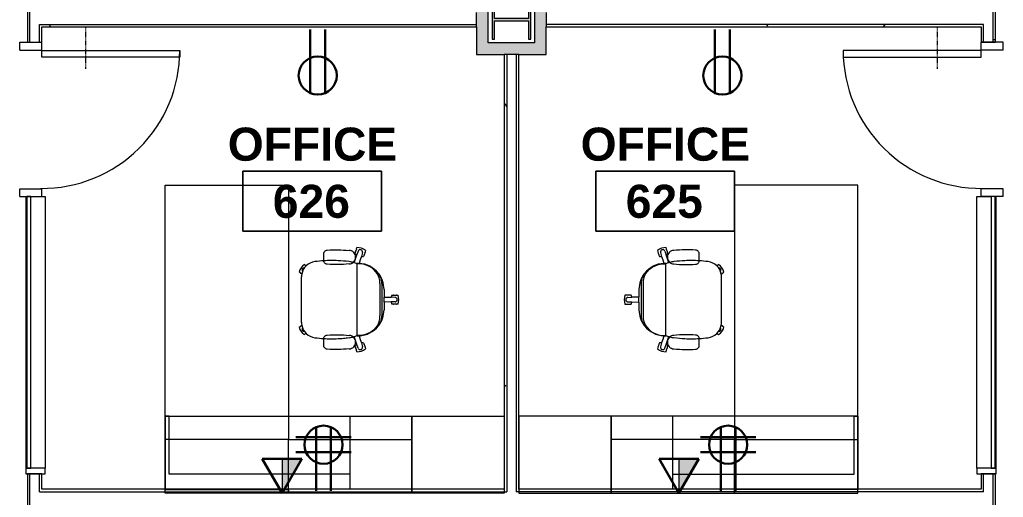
# Model space of a CAD drawing. Header units: inches. Extents: x -1180 to 2011, y -268 to 2143.
# Drawn here: x -905.2 to -649.9, y 1486.4 to 1610.3 of the extents above; entities that cross this region are included whole.
import ezdxf

# ---------------------------------------------------------------- set-up
doc = ezdxf.new("R2010")
doc.units = ezdxf.units.IN
doc.header["$MEASUREMENT"] = 0
doc.linetypes.add('Dash 1_8_', pattern=[0.25, 0.125, -0.125])
for name, color, linetype, lineweight in [('A-ANNO-NOTE', 131, 'Continuous', 13), ('A-AREA-IDEN', 2, 'Continuous', 9), ('A-DOOR', 31, 'Continuous', 13), ('A-DOOR-FRAM', 31, 'Continuous', 20), ('A-GLAZ-CURT', 52, 'Continuous', 9), ('A-GLAZ-CWMG', 51, 'Continuous', 13), ('A-WALL', 113, 'Continuous', 13), ('A-WALL-PATT', 111, 'Continuous', 13), ('I-FURN', 30, 'Continuous', 9), ('I-WALL', 2, 'Continuous', 13), ('S-COLS', 52, 'Continuous', 13)]:
    doc.layers.add(name, color=color, linetype=linetype, lineweight=lineweight)
doc.styles.add('Swis721 Lt BT_B', font='', dxfattribs={"height": 8.583975})
doc.styles.get('Swis721 Lt BT_B').set_extended_font_data('Swis721 Lt BT', bold=True)
pattern_1 = [(0, (0, 0), (30.72, 7.68), [1.267, -21.773, 1.267, -21.773, -122.88]), (0, (0, 0), (30.72, 7.68), [-46.08, 1.267, -44.813, 1.267, -21.773, -53.76]), (0, (0, 0), (30.72, 7.68), [-115.2, 1.267, -14.093, 1.267, -37.133]), (120, (11.52, 3.84), (-22.011075, 22.7643), [1.267, -21.773, 1.267, -21.773, -122.88]), (120, (11.52, 3.84), (-22.011075, 22.7643), [-46.08, 1.267, -44.813, 1.267, -21.773, -53.76]), (120, (11.52, 3.84), (-22.011075, 22.7643), [-115.2, 1.267, -14.093, 1.267, -37.133]), (240, (15.36, 19.2), (-8.708925, -30.4443), [1.267, -21.773, 1.267, -21.773, -122.88]), (240, (15.36, 19.2), (-8.708925, -30.4443), [-46.08, 1.267, -44.813, 1.267, -21.773, -53.76]), (240, (15.36, 19.2), (-8.708925, -30.4443), [-115.2, 1.267, -14.093, 1.267, -37.133])]

# ---------------------------------------------------------------- blocks, each defined once
blk = doc.blocks.new('HP-Bearing Pile-Column - HP10X57-5580024-6TH FLOOR POWER _ SIGNAL')
at = {"layer": 'S-COLS', "lineweight": 9}
blk.add_hatch(color=7, dxfattribs=at).paths.add_polyline_path([(-5.1, 5), (-5.1, 4.435), (-0.2825, 4.435), (-0.2825, -4.435), (-5.1, -4.435), (-5.1, -5), (5.1, -5), (5.1, -4.435), (0.2825, -4.435), (0.2825, 4.435), (5.1, 4.435), (5.1, 5), (-4.9623, 5)], flags=0)
at = {"layer": 'S-COLS', "color": 8, "lineweight": 20}
for p, q in [((5.1, 5), (-5.1, 5)), ((-5.1, 5), (-5.1, 4.435)), ((-5.1, 4.435), (-0.2825, 4.435)), ((-0.2825, 4.435), (-0.2825, -4.435)), ((0.2825, -4.435), (0.2825, 4.435)), ((0.2825, 4.435), (5.1, 4.435)), ((5.1, 4.435), (5.1, 5)), ((-0.2825, -4.435), (-5.1, -4.435)), ((-5.1, -4.435), (-5.1, -5)), ((-5.1, -5), (5.1, -5)), ((5.1, -4.435), (0.2825, -4.435)), ((5.1, -5), (5.1, -4.435))]:
    blk.add_line(p, q, dxfattribs=at)
blk = doc.blocks.new('Single Flush - OTJ_SOLIDFLUSH_ALUM-5011040-6TH FLOOR POWER _ SIGNAL')
at = {"layer": 'A-DOOR', "lineweight": 20}
for p, q in [((16.15625, -1.875), (17.90625, -1.875)), ((16.15625, -37.6875), (16.15625, -1.875)), ((17.90625, -1.875), (17.90625, -37.6875)), ((17.90625, -37.6875), (16.15625, -37.6875))]:
    blk.add_line(p, q, dxfattribs=at)
at = {"layer": 'A-DOOR', "lineweight": 9}
blk.add_arc((17.90625, -1.875), 35.8125, 179.5, 270, dxfattribs=at)
at = {"layer": 'A-DOOR-FRAM'}
for p, q in [((-20, 3.875), (-20, -1.875)), ((-20, 3.875), (-18, 3.875)), ((-18, 3.875), (-18, -1.875)), ((18.000004, 3.875), (18.000004, -1.875)), ((18.000004, 3.875), (20.000004, 3.875)), ((20.000004, 3.875), (20.000004, -1.875)), ((-20, -1.875), (-18, -1.875)), ((18.000004, -1.875), (20.000004, -1.875))]:
    blk.add_line(p, q, dxfattribs=at)
blk = doc.blocks.new('Single Flush - OTJ_SOLIDFLUSH_ALUM-5015488-6TH FLOOR POWER _ SIGNAL')
at = {"layer": 'A-DOOR', "lineweight": 20}
for p, q in [((16.15625, 37.6875), (16.15625, 1.875)), ((17.90625, 37.6875), (16.15625, 37.6875)), ((17.90625, 1.875), (17.90625, 37.6875)), ((16.15625, 1.875), (17.90625, 1.875))]:
    blk.add_line(p, q, dxfattribs=at)
at = {"layer": 'A-DOOR', "lineweight": 9}
blk.add_arc((17.90625, 1.875), 35.8125, 90, 180.5, dxfattribs=at)
at = {"layer": 'A-DOOR-FRAM'}
for p, q in [((-20, -3.875), (-20, 1.875)), ((-20, 1.875), (-18, 1.875)), ((-18, -3.875), (-18, 1.875)), ((18.000004, -3.875), (18.000004, 1.875)), ((18.000004, 1.875), (20.000004, 1.875)), ((20.000004, -3.875), (20.000004, 1.875)), ((-20, -3.875), (-18, -3.875)), ((18.000004, -3.875), (20.000004, -3.875))]:
    blk.add_line(p, q, dxfattribs=at)
blk = doc.blocks.new('Table-Teknion-Credenza_Top_for_Freestanding_Storage - CJCT20064-V41-6TH FLOOR POWER _ SIGNAL')
at = {"layer": 'I-FURN'}
for p, q in [((-32, 10), (32, 10)), ((-32, -8.96), (-32, 10)), ((32, 10), (32, 4)), ((32, 4), (32, -8.96))]:
    blk.add_line(p, q, dxfattribs=at)
blk = doc.blocks.new('Storage-Teknion-Wall_Panel_Open_Shelves - CJWO3HF1432-5502739-6TH FLOOR POWER _ SIGNAL')
at = {"layer": 'I-FURN'}
for p, q in [((-16, 13), (16, 13)), ((-16, -1), (-16, 13)), ((16, 13), (16, -1)), ((16, -1), (-16, -1))]:
    blk.add_line(p, q, dxfattribs=at)
blk = doc.blocks.new('Storage-Teknion-Wall_Panel_Under_Wall_Mount_Storage_Tackable - CJWUT2HF32-5502740-6TH FLOOR POWER _ SIGNAL')
at = {"layer": 'I-FURN'}
for p, q in [((-16, 1), (16, 1)), ((-16, 0), (-16, 1)), ((16, 0), (-16, 0)), ((16, 1), (16, 0))]:
    blk.add_line(p, q, dxfattribs=at)
blk = doc.blocks.new('Support-Teknion-Power_Trunk_with_End_Gable - CJPTG292048-V42-6TH FLOOR POWER _ SIGNAL')
at = {"layer": 'I-FURN'}
for p, q in [((-24, 3.96), (-24, 0)), ((24, -9), (24, 3.96)), ((-24, 0), (-8, 0)), ((-8, 0), (23, 0)), ((23, 0), (23, -9)), ((23, -9), (23, -15)), ((24, -15), (24, -9)), ((23, -15), (24, -15))]:
    blk.add_line(p, q, dxfattribs=at)
blk = doc.blocks.new('Table-Teknion-Run_Off_Fixed_Journal_Leg - CJRF3266-5502741-6TH FLOOR POWER _ SIGNAL')
at = {"layer": 'I-FURN'}
for p, q in [((-33, 16), (33, 16)), ((-33, -16), (-33, 16)), ((33, 16), (33, -16)), ((33, -16), (-33, -16))]:
    blk.add_line(p, q, dxfattribs=at)
blk = doc.blocks.new('Storage-Teknion-Tower_Pedestal_Coat_and_Open_Shelves - CJTPF692024-5502742-6TH FLOOR POWER _ SIGNAL')
at = {"layer": 'I-FURN'}
for p, q in [((-12, 0), (12, 0)), ((-12, -20), (-12, 0)), ((12, 0), (12, -20)), ((12, -20), (-12, -20))]:
    blk.add_line(p, q, dxfattribs=at)
blk = doc.blocks.new('Chair-Teknion-Projek - No Headrest_  Fixed T-Arms-V43-6TH FLOOR POWER _ SIGNAL')
at = {"layer": 'I-FURN'}
for p, q in [((-8.86, 10.18), (-9.08, 10.49)), ((-7.17, 11.87), (-6.95, 11.57)), ((-6.88, 11.48), (-6.65, 11.17)), ((-5.91, 11.24), (5.91, 11.24)), ((6.65, 11.17), (6.88, 11.48)), ((6.95, 11.57), (7.17, 11.87)), ((9.08, 10.49), (8.86, 10.18)), ((-8.76, 10.04), (-8.79, 10.09)), ((8.79, 10.09), (8.76, 10.04)), ((-11.87, 5.48), (-11.02, 5.48)), ((-11.02, 5.48), (-10.17, 5.48)), ((10.17, 5.48), (11.02, 5.48)), ((11.02, 5.48), (11.87, 5.48)), ((-13.51, -3.15), (-13.15, -3.03)), ((-13.04, -2.99), (-12.4, -2.79)), ((-12.59, -3.46), (-11.62, -3.13)), ((-11.67, -5.03), (-12.31, -5.24)), ((-12.29, -2.75), (-11.93, -2.64)), ((-11.24, -4.3), (-12.21, -4.6)), ((-11.2, -4.88), (-11.56, -5)), ((-9.39, -3.16), (9.39, -3.16)), ((11.56, -5), (11.2, -4.88)), ((12.22, -4.6), (11.24, -4.3)), ((12.59, -3.46), (11.62, -3.13)), ((12.31, -5.24), (11.67, -5.03)), ((11.93, -2.64), (12.29, -2.75)), ((12.4, -2.79), (13.04, -2.99)), ((13.15, -3.03), (13.51, -3.15)), ((-12.42, -5.28), (-12.78, -5.39)), ((12.78, -5.39), (12.42, -5.28)), ((4.23, -9.07), (-4.23, -9.07)), ((4.23, -9.61), (-4.23, -9.61)), ((-0.63, -10.17), (-2.65, -10.17)), ((-0.61, -12.02), (-0.63, -10.17)), ((-0.63, -10.17), (0.64, -10.17)), ((0.64, -10.17), (0.61, -12.02)), ((2.65, -10.17), (0.64, -10.17)), ((-1.18, -12.54), (-1.18, -12.17)), ((-1.18, -13.33), (-1.18, -12.66)), ((-0.6, -13.04), (-0.61, -12.02)), ((0.6, -13.04), (0.61, -12.02)), ((1.18, -12.17), (1.18, -12.54)), ((1.18, -12.66), (1.18, -13.33)), ((-1.18, -13.82), (-1.18, -13.45)), ((1.18, -13.45), (1.18, -13.82))]:
    blk.add_line(p, q, dxfattribs=at)
at = {"layer": 'I-FURN', "flags": 128}
for points in [[(-11.62, -3.13), (-10.6, -2.79), (-9.58, -2.44)], [(9.58, -2.44), (10.6, -2.79), (11.62, -3.13)], [(-9.39, -3.72), (-10.32, -4.01), (-11.24, -4.3)], [(11.24, -4.3), (10.32, -4.01), (9.39, -3.72)]]:
    blk.add_lwpolyline(points, dxfattribs=at)
at = {"layer": 'I-FURN'}
for centre, radius, start, end in [((-6.1, 8.39), 3.64, 107.0766, 144.9234), ((-5.91, 7.24), 4, 100.7159, 135.4062), ((-7.64, 10.51), 0.6, 53.6044, 182.0177), ((-7, 11.54), 0.062, 320.5051, 36), ((-6.93, 11.44), 0.062, 36, 111.4949), ((-5.91, 7.24), 4, 90, 100.7159), ((5.91, 7.24), 4, 79.2841, 90), ((5.91, 7.24), 4, 44.5938, 79.2841), ((6.93, 11.44), 0.062, 68.5051, 144), ((7, 11.54), 0.062, 144, 219.4949), ((6.1, 8.39), 3.64, 35.0766, 72.9234), ((7.64, 10.51), 0.6, 357.9823, 126.3956), ((24.63, 3.33), 34.78, 172.7165, 176.4781), ((-5.91, 7.24), 4, 135.4062, 172.7165), ((-8.81, 10.22), 0.062, 216, 291.4949), ((-8.74, 10.12), 0.062, 140.5051, 216), ((5.91, 7.24), 4, 7.2835, 44.5938), ((8.81, 10.22), 0.062, 248.5051, 324), ((8.74, 10.12), 0.062, 324, 39.4949), ((-24.63, 3.33), 34.78, 3.5219, 7.2835), ((24.63, 3.33), 34.78, 176.4781, 182.5921), ((-24.63, 3.33), 34.78, 357.4079, 3.5219), ((24.25, 3.32), 34.4, 182.6596, 184.9797), ((24.25, 3.32), 34.4, 184.9797, 187.3663), ((-24.25, 3.32), 34.4, 352.6337, 357.3404), ((-11.07, -1.13), 1.68, 178.9486, 271.7629), ((-10.97, -1.13), 1.68, 268.2371, 1.0513), ((-1.73, -0.04), 8.21, 187.3674, 192.178), ((-1.73, -0.04), 8.21, 192.178, 192.5091), ((-1.73, -0.04), 8.21, 192.5718, 194.9992), ((-1.73, -0.04), 8.21, 194.9992, 196.9886), ((-5.24, -1.24), 4.5, 195.45, 205.2697), ((10.97, -1.13), 1.68, 178.9487, 271.7629), ((5.25, -1.25), 4.49, 334.7208, 344.5595), ((1.73, -0.04), 8.21, 343.0114, 345.0008), ((1.73, -0.04), 8.21, 345.0008, 347.4282), ((1.73, -0.04), 8.21, 347.4909, 347.822), ((1.73, -0.04), 8.21, 347.822, 352.6326), ((11.07, -1.13), 1.68, 268.2371, 1.0514), ((-9.87, -3.21), 3.64, 179.0766, 216.9234), ((-13.13, -3.09), 0.062, 32.5051, 108), ((-13.02, -3.05), 0.062, 108, 183.4949), ((-12.36, -4.01), 0.6, 112.6052, 284.2997), ((-12.38, -2.85), 0.062, 32.5051, 108), ((-12.27, -2.81), 0.062, 108, 183.4949), ((-14.86, -4.83), 3.65, 27.6577, 36.875), ((-11.69, -4.98), 0.062, 288, 3.4949), ((-11.58, -4.94), 0.062, 212.5051, 288), ((-14.86, -4.83), 3.65, 359.125, 8.3423), ((-3.3, -3.44), 6.1, 177.3817, 182.6183), ((-2.64, -3.42), 6.76, 182.5778, 231.7498), ((2.64, -3.42), 6.76, 308.2502, 357.4222), ((2.64, -3.42), 6.76, 357.298, 2.149), ((14.86, -4.83), 3.65, 171.6577, 180.875), ((11.58, -4.94), 0.062, 252, 327.4949), ((14.86, -4.83), 3.65, 143.125, 152.3423), ((11.69, -4.98), 0.062, 176.5051, 252), ((12.36, -4.01), 0.6, 256.6052, 67.3948), ((12.27, -2.81), 0.062, 356.5051, 72), ((12.38, -2.85), 0.062, 72, 147.4949), ((9.87, -3.21), 3.64, 323.0766, 0.9234), ((13.02, -3.05), 0.062, 356.5051, 72), ((13.13, -3.09), 0.062, 72, 147.4949), ((-12.44, -5.22), 0.062, 288, 3.4949), ((-12.33, -5.18), 0.062, 212.5051, 288), ((12.33, -5.18), 0.062, 252, 327.4949), ((12.44, -5.22), 0.062, 176.5051, 252), ((-2.65, -3.42), 6.75, 231.7498, 270), ((-4.23, -5.34), 4.26, 232.4396, 249.1668), ((-4.23, -5.34), 4.26, 249.1668, 270), ((-4.46, -4.82), 4.25, 253.6072, 273.1858), ((2.65, -3.42), 6.75, 270, 308.2502), ((4.46, -4.82), 4.25, 266.8142, 286.3928), ((4.23, -5.34), 4.26, 270, 290.8332), ((4.23, -5.34), 4.26, 290.8332, 307.5604), ((0, -15.62), 3.65, 99.6577, 108.875), ((-1.12, -12.54), 0.062, 180, 255.4949), ((-1.12, -12.66), 0.062, 104.5051, 180), ((0, -15.62), 3.65, 71.125, 80.3423), ((1.12, -12.54), 0.062, 284.5051, 0), ((1.12, -12.66), 0.062, 360, 75.4949), ((-1.12, -13.33), 0.062, 180, 255.4949), ((-1.12, -13.45), 0.062, 104.5051, 180), ((0, -10.37), 3.64, 251.0766, 288.9234), ((0, -12.99), 0.6, 184.6052, 355.3948), ((1.12, -13.33), 0.062, 284.5051, 360), ((1.12, -13.45), 0.062, 360, 75.4949)]:
    blk.add_arc(centre, radius, start, end, dxfattribs=at)
for points in [[(-12.86, 4.54), (-12.85, 4.63), (-12.82, 4.79), (-12.71, 5.02), (-12.55, 5.21), (-12.35, 5.36), (-12.12, 5.46), (-11.95, 5.48), (-11.87, 5.48)], [(-10.17, 5.48), (-10.08, 5.48), (-9.92, 5.46), (-9.68, 5.36), (-9.48, 5.21), (-9.32, 5.02), (-9.21, 4.79), (-9.18, 4.63), (-9.18, 4.54)], [(9.18, 4.54), (9.18, 4.63), (9.21, 4.79), (9.32, 5.02), (9.48, 5.21), (9.68, 5.36), (9.92, 5.46), (10.08, 5.48), (10.17, 5.48)], [(11.87, 5.48), (11.95, 5.48), (12.12, 5.46), (12.35, 5.36), (12.55, 5.21), (12.71, 5.02), (12.82, 4.79), (12.85, 4.63), (12.86, 4.54)], [(-12.75, -1.09), (-12.85, -0.16), (-12.97, 1.72), (-12.93, 3.6), (-12.86, 4.54)], [(-9.18, 4.54), (-9.11, 3.6), (-9.06, 1.72), (-9.18, -0.16), (-9.29, -1.09)], [(9.29, -1.09), (9.18, -0.16), (9.06, 1.72), (9.11, 3.6), (9.18, 4.54)], [(12.86, 4.54), (12.93, 3.6), (12.97, 1.72), (12.85, -0.16), (12.75, -1.09)], [(-5.66, -8.9), (-8.07, -8.21), (-9.33, -5.79), (-9.33, -3.16)], [(5.66, -8.9), (8.07, -8.21), (9.33, -5.79), (9.33, -3.16)]]:
    blk.add_open_spline(points, degree=3, dxfattribs=at)
blk = doc.blocks.new('Storage-Teknion-Pedestal_Unfinished_Top_2_High - CJPCSB2016-V44-6TH FLOOR POWER _ SIGNAL')
at = {"layer": 'I-FURN'}
for p, q in [((-8, 0), (8, 0)), ((-8, -6), (-8, 0)), ((8, 0), (8, -6)), ((-8, -18.96), (-8, -6)), ((8, -6), (8, -18.96))]:
    blk.add_line(p, q, dxfattribs=at)
blk = doc.blocks.new('Table-Teknion-Credenza_Top_for_Freestanding_Storage - CJCT20064-V85-6TH FLOOR POWER _ SIGNAL')
at = {"layer": 'I-FURN'}
for p, q in [((-32, 8.96), (-32, -10)), ((32, -4), (32, 8.96)), ((32, -10), (32, -4)), ((-32, -10), (32, -10))]:
    blk.add_line(p, q, dxfattribs=at)
blk = doc.blocks.new('Storage-Teknion-Wall_Panel_Open_Shelves - CJWO3HF1432-V35-6TH FLOOR POWER _ SIGNAL')
at = {"layer": 'I-FURN'}
for p, q in [((16, 1), (-16, 1)), ((-16, 1), (-16, -13)), ((16, -13), (16, 1)), ((-16, -13), (16, -13))]:
    blk.add_line(p, q, dxfattribs=at)
blk = doc.blocks.new('Storage-Teknion-Wall_Panel_Under_Wall_Mount_Storage_Tackable - CJWUT2HF32-V36-6TH FLOOR POWER _ SIGNAL')
at = {"layer": 'I-FURN'}
for p, q in [((16, 0), (-16, 0)), ((-16, 0), (-16, -1)), ((-16, -1), (16, -1)), ((16, -1), (16, 0))]:
    blk.add_line(p, q, dxfattribs=at)
blk = doc.blocks.new('Support-Teknion-Power_Trunk_with_End_Gable - CJPTG292048-V86-6TH FLOOR POWER _ SIGNAL')
at = {"layer": 'I-FURN'}
for p, q in [((23, 15), (24, 15)), ((23, 9), (23, 15)), ((24, 15), (24, 9)), ((23, 0), (23, 9)), ((24, 9), (24, -3.96)), ((-24, 0), (-8, 0)), ((-24, -3.96), (-24, 0)), ((-8, 0), (23, 0))]:
    blk.add_line(p, q, dxfattribs=at)
blk = doc.blocks.new('Table-Teknion-Run_Off_Fixed_Journal_Leg - CJRF3266-5487157-6TH FLOOR POWER _ SIGNAL')
at = {"layer": 'I-FURN'}
for p, q in [((33, 16), (-33, 16)), ((-33, 16), (-33, -16)), ((33, -16), (33, 16)), ((-33, -16), (33, -16))]:
    blk.add_line(p, q, dxfattribs=at)
blk = doc.blocks.new('Storage-Teknion-Tower_Pedestal_Coat_and_Open_Shelves - CJTPF692024-5487170-6TH FLOOR POWER _ SIGNAL')
at = {"layer": 'I-FURN'}
for p, q in [((12, 20), (-12, 20)), ((-12, 20), (-12, 0)), ((12, 0), (12, 20)), ((-12, 0), (12, 0))]:
    blk.add_line(p, q, dxfattribs=at)
blk = doc.blocks.new('Chair-Teknion-Projek - No Headrest_  Fixed T-Arms-5429065-6TH FLOOR POWER _ SIGNAL')
at = {"layer": 'I-FURN'}
for p, q in [((-1.18, 13.82), (-1.18, 13.45)), ((-1.18, 13.33), (-1.18, 12.66)), ((-0.6, 13.04), (-0.61, 12.02)), ((0.6, 13.04), (0.61, 12.02)), ((1.18, 13.45), (1.18, 13.82)), ((1.18, 12.66), (1.18, 13.33)), ((-1.18, 12.54), (-1.18, 12.17)), ((-0.61, 12.02), (-0.63, 10.17)), ((0.64, 10.17), (0.61, 12.02)), ((1.18, 12.17), (1.18, 12.54)), ((4.23, 9.61), (-4.23, 9.61)), ((4.23, 9.07), (-4.23, 9.07)), ((-0.63, 10.17), (-2.65, 10.17)), ((-0.63, 10.17), (0.64, 10.17)), ((2.65, 10.17), (0.64, 10.17)), ((-12.42, 5.28), (-12.78, 5.39)), ((-11.67, 5.03), (-12.31, 5.24)), ((12.31, 5.24), (11.67, 5.03)), ((12.78, 5.39), (12.42, 5.28)), ((-13.51, 3.15), (-13.15, 3.03)), ((-13.04, 2.99), (-12.4, 2.79)), ((-12.59, 3.46), (-11.62, 3.13)), ((-12.29, 2.75), (-11.93, 2.64)), ((-11.24, 4.3), (-12.21, 4.6)), ((-11.2, 4.88), (-11.56, 5)), ((-9.39, 3.16), (9.39, 3.16)), ((11.56, 5), (11.2, 4.88)), ((12.22, 4.6), (11.24, 4.3)), ((12.59, 3.46), (11.62, 3.13)), ((11.93, 2.64), (12.29, 2.75)), ((12.4, 2.79), (13.04, 2.99)), ((13.15, 3.03), (13.51, 3.15)), ((-11.87, -5.48), (-11.02, -5.48)), ((-11.02, -5.48), (-10.17, -5.48)), ((10.17, -5.48), (11.02, -5.48)), ((11.02, -5.48), (11.87, -5.48)), ((-8.86, -10.18), (-9.08, -10.49)), ((-8.76, -10.04), (-8.79, -10.09)), ((8.79, -10.09), (8.76, -10.04)), ((9.08, -10.49), (8.86, -10.18)), ((-7.17, -11.87), (-6.95, -11.57)), ((-6.88, -11.48), (-6.65, -11.17)), ((-5.91, -11.24), (5.91, -11.24)), ((6.65, -11.17), (6.88, -11.48)), ((6.95, -11.57), (7.17, -11.87))]:
    blk.add_line(p, q, dxfattribs=at)
at = {"layer": 'I-FURN', "flags": 128}
for points in [[(-11.62, 3.13), (-10.6, 2.79), (-9.58, 2.44)], [(-9.39, 3.72), (-10.32, 4.01), (-11.24, 4.3)], [(11.24, 4.3), (10.32, 4.01), (9.39, 3.72)], [(9.58, 2.44), (10.6, 2.79), (11.62, 3.13)]]:
    blk.add_lwpolyline(points, dxfattribs=at)
at = {"layer": 'I-FURN'}
for centre, radius, start, end in [((0, 10.37), 3.64, 71.0766, 108.9234), ((-1.12, 13.45), 0.062, 180, 255.4949), ((-1.12, 13.33), 0.062, 104.5051, 180), ((0, 12.99), 0.6, 4.6052, 175.3948), ((1.12, 13.45), 0.062, 284.5051, 0), ((1.12, 13.33), 0.062, 0, 75.4949), ((-1.12, 12.66), 0.062, 180, 255.4949), ((-1.12, 12.54), 0.062, 104.5051, 180), ((0, 15.62), 3.65, 251.125, 260.3423), ((0, 15.62), 3.65, 279.6577, 288.875), ((1.12, 12.66), 0.062, 284.5051, 0), ((1.12, 12.54), 0.062, 360, 75.4949), ((-2.64, 3.42), 6.76, 128.2502, 177.4222), ((-2.65, 3.42), 6.75, 90, 128.2502), ((-4.23, 5.34), 4.26, 110.8332, 127.5604), ((-4.23, 5.34), 4.26, 90, 110.8332), ((-4.46, 4.82), 4.25, 86.8142, 106.3928), ((2.65, 3.42), 6.75, 51.7498, 90), ((4.23, 5.34), 4.26, 69.1668, 90), ((4.46, 4.82), 4.25, 73.6072, 93.1858), ((4.23, 5.34), 4.26, 52.4396, 69.1668), ((2.64, 3.42), 6.76, 2.5778, 51.7498), ((-9.87, 3.21), 3.64, 143.0766, 180.9234), ((-12.44, 5.22), 0.062, 356.5051, 72), ((-12.33, 5.18), 0.062, 72, 147.4949), ((12.33, 5.18), 0.062, 32.5051, 108), ((12.44, 5.22), 0.062, 108, 183.4949), ((9.87, 3.21), 3.64, 359.0766, 36.9234), ((-13.13, 3.09), 0.062, 252, 327.4949), ((-13.02, 3.05), 0.062, 176.5051, 252), ((-12.36, 4.01), 0.6, 75.7003, 247.3948), ((-11.07, 1.13), 1.68, 88.2371, 181.0514), ((-12.38, 2.85), 0.062, 252, 327.4949), ((-12.27, 2.81), 0.062, 176.5051, 252), ((-14.86, 4.83), 3.65, 323.125, 332.3423), ((-11.69, 4.98), 0.062, 356.5051, 72), ((-11.58, 4.94), 0.062, 72, 147.4949), ((-14.86, 4.83), 3.65, 351.6577, 0.875), ((-10.97, 1.13), 1.68, 358.9487, 91.7629), ((-5.24, 1.24), 4.5, 154.7303, 164.55), ((-3.3, 3.44), 6.1, 177.3817, 182.6183), ((10.97, 1.13), 1.68, 88.2371, 181.0513), ((5.25, 1.25), 4.49, 15.4405, 25.2792), ((2.64, 3.42), 6.76, 357.851, 2.702), ((11.07, 1.13), 1.68, 358.9486, 91.7629), ((14.86, 4.83), 3.65, 179.125, 188.3423), ((11.58, 4.94), 0.062, 32.5051, 108), ((14.86, 4.83), 3.65, 207.6577, 216.875), ((11.69, 4.98), 0.062, 108, 183.4949), ((12.36, 4.01), 0.6, 292.6052, 103.3948), ((12.27, 2.81), 0.062, 288, 3.4949), ((12.38, 2.85), 0.062, 212.5051, 288), ((13.02, 3.05), 0.062, 288, 3.4949), ((13.13, 3.09), 0.062, 212.5051, 288), ((24.25, -3.32), 34.4, 172.6337, 177.3404), ((-1.73, 0.04), 8.21, 165.0008, 172.6326), ((-1.73, 0.04), 8.21, 163.0114, 165.0008), ((1.73, 0.04), 8.21, 14.9992, 16.9886), ((1.73, 0.04), 8.21, 7.3674, 14.9992), ((-24.25, -3.32), 34.4, 2.6596, 7.3663), ((24.63, -3.33), 34.78, 177.4079, 183.5219), ((-24.63, -3.33), 34.78, 356.4781, 2.5921), ((24.63, -3.33), 34.78, 183.5219, 187.2835), ((-24.63, -3.33), 34.78, 352.7165, 356.4781), ((-5.91, -7.24), 4, 187.2835, 224.5938), ((-8.81, -10.22), 0.062, 68.5051, 144), ((-8.74, -10.12), 0.062, 144, 219.4949), ((-5.91, -7.24), 4, 224.5938, 259.2841), ((5.91, -7.24), 4, 280.7159, 315.4062), ((5.91, -7.24), 4, 315.4062, 352.7165), ((8.74, -10.12), 0.062, 320.5051, 36), ((8.81, -10.22), 0.062, 36, 111.4949), ((-6.1, -8.39), 3.64, 215.0766, 252.9234), ((-7.64, -10.51), 0.6, 177.9823, 306.3956), ((-6.93, -11.44), 0.062, 248.5051, 324), ((-7, -11.54), 0.062, 324, 39.4949), ((-5.91, -7.24), 4, 259.2841, 270), ((5.91, -7.24), 4, 270, 280.7159), ((6.93, -11.44), 0.062, 216, 291.4949), ((7, -11.54), 0.062, 140.5051, 216), ((6.1, -8.39), 3.64, 287.0766, 324.9234), ((7.64, -10.51), 0.6, 233.6044, 2.0177)]:
    blk.add_arc(centre, radius, start, end, dxfattribs=at)
for points in [[(-5.66, 8.9), (-8.07, 8.21), (-9.33, 5.79), (-9.33, 3.16)], [(5.66, 8.9), (8.07, 8.21), (9.33, 5.79), (9.33, 3.16)], [(-12.75, 1.09), (-12.85, 0.16), (-12.97, -1.72), (-12.93, -3.6), (-12.86, -4.54)], [(-9.18, -4.54), (-9.11, -3.6), (-9.06, -1.72), (-9.18, 0.16), (-9.29, 1.09)], [(9.29, 1.09), (9.18, 0.16), (9.06, -1.72), (9.11, -3.6), (9.18, -4.54)], [(12.86, -4.54), (12.93, -3.6), (12.97, -1.72), (12.85, 0.16), (12.75, 1.09)], [(-12.86, -4.54), (-12.85, -4.63), (-12.82, -4.79), (-12.71, -5.02), (-12.55, -5.21), (-12.35, -5.36), (-12.12, -5.46), (-11.95, -5.48), (-11.87, -5.48)], [(-10.17, -5.48), (-10.08, -5.48), (-9.92, -5.46), (-9.68, -5.36), (-9.48, -5.21), (-9.32, -5.02), (-9.21, -4.79), (-9.18, -4.63), (-9.18, -4.54)], [(9.18, -4.54), (9.18, -4.63), (9.21, -4.79), (9.32, -5.02), (9.48, -5.21), (9.68, -5.36), (9.92, -5.46), (10.08, -5.48), (10.17, -5.48)], [(11.87, -5.48), (11.95, -5.48), (12.12, -5.46), (12.35, -5.36), (12.55, -5.21), (12.71, -5.02), (12.82, -4.79), (12.85, -4.63), (12.86, -4.54)]]:
    blk.add_open_spline(points, degree=3, dxfattribs=at)
blk = doc.blocks.new('Storage-Teknion-Pedestal_Unfinished_Top_2_High - CJPCSB2016-V87-6TH FLOOR POWER _ SIGNAL')
at = {"layer": 'I-FURN'}
for p, q in [((-8, 18.96), (-8, 6)), ((8, 6), (8, 18.96)), ((-8, 6), (-8, 0)), ((8, 0), (8, 6)), ((-8, 0), (8, 0))]:
    blk.add_line(p, q, dxfattribs=at)
blk = doc.blocks.new('Zira Wksta 12 - Type 1-V114-6TH FLOOR POWER _ SIGNAL')
at = {"layer": 'I-FURN', "linetype": 'Dash 1_8_'}
blk.add_line((-108, -103.04), (-108, -114), dxfattribs=at)
blk = doc.blocks.new('Zira Wksta 12 - Type 1-V130-6TH FLOOR POWER _ SIGNAL')
at = {"layer": 'I-FURN', "linetype": 'Dash 1_8_'}
blk.add_line((-108, 103.04), (-108, 114), dxfattribs=at)
blk = doc.blocks.new('System Panel - Glazed-5820595-6TH FLOOR POWER _ SIGNAL')
at = {"layer": 'A-GLAZ-CURT', "lineweight": 13}
for p, q in [((35.25, 1.75), (-35.25, 1.75)), ((-35.25, 1.75), (-35.25, 0.75)), ((-35.25, 0.75), (35.25, 0.75)), ((35.25, 0.75), (35.25, 1.75))]:
    blk.add_line(p, q, dxfattribs=at)
blk = doc.blocks.new('Rectangular Mullion - 1_5_ x 2_5_ rectangular-5820596-6TH FLOOR POWER _ SIGNAL')
at = {"layer": 'A-GLAZ-CWMG', "lineweight": 20}
for p, q in [((0, 3), (-1.5, 3)), ((-1.5, 3), (-1.5, -2)), ((0, -2), (0, 3)), ((-1.5, -2), (0, -2))]:
    blk.add_line(p, q, dxfattribs=at)
blk = doc.blocks.new('Rectangular Mullion - 1_5_ x 2_5_ rectangular-5820594-6TH FLOOR POWER _ SIGNAL')
at = {"layer": 'A-GLAZ-CWMG', "lineweight": 9}
for p, q in [((-903.55, 1564.45), (-903.3, 1564.45)), ((-903.55, 1564.45), (-903.55, 1493.95)), ((-902.3, 1564.45), (-898.55, 1564.45)), ((-898.55, 1564.45), (-898.55, 1493.95))]:
    blk.add_line(p, q, dxfattribs=at)
blk = doc.blocks.new('Rectangular Mullion - 1_5_ x 2_5_ rectangular-5821026-6TH FLOOR POWER _ SIGNAL')
at = {"layer": 'A-GLAZ-CWMG', "lineweight": 20}
for p, q in [((-1.5, 3), (0, 3)), ((-1.5, -2), (-1.5, 3)), ((0, 3), (0, -2)), ((0, -2), (-1.5, -2))]:
    blk.add_line(p, q, dxfattribs=at)
blk = doc.blocks.new('Rectangular Mullion - 1_5_ x 2_5_ rectangular-5827913-6TH FLOOR POWER _ SIGNAL')
at = {"layer": 'A-GLAZ-CWMG', "lineweight": 9}
for p, q in [((-656.8, 1564.45), (-653.05, 1564.45)), ((-656.8, 1493.95), (-656.8, 1564.45)), ((-652.05, 1564.45), (-651.8, 1564.45)), ((-651.8, 1493.95), (-651.8, 1564.45))]:
    blk.add_line(p, q, dxfattribs=at)
blk = doc.blocks.new('Room Tag - Room Name and Number-3379422-6TH FLOOR POWER _ SIGNAL')
at = {"layer": 'A-AREA-IDEN'}
for p, q in [((-0.1881, -0.1636), (-0.1881, -0.0018)), ((-0.1881, -0.0018), (0.1869, -0.0018)), ((0.1869, -0.0018), (-0.1881, -0.0018)), ((-0.1881, -0.0018), (-0.1881, -0.1636)), ((0.1869, -0.0018), (0.1869, -0.1636)), ((0.1869, -0.1636), (0.1869, -0.0018)), ((0.1869, -0.1636), (-0.1881, -0.1636)), ((-0.1881, -0.1636), (0.1869, -0.1636))]:
    blk.add_line(p, q, dxfattribs=at)

msp = doc.modelspace()

# ---------------------------------------------------------------- hatches: boundary and pattern name
at = {"layer": 'A-ANNO-NOTE', "lineweight": 9}
for points in [[(-837.08, 1487.41), (-831.92, 1496.34), (-837.08, 1496.34)], [(-734.09, 1487.41), (-728.93, 1496.34), (-734.09, 1496.34)]]:
    msp.add_hatch(color=256, dxfattribs=at).paths.add_polyline_path(points, flags=0)
at = {"layer": 'A-WALL-PATT', "lineweight": 9}
h = msp.add_hatch(dxfattribs=at)
h.set_pattern_fill('FP_1', color=256, style=0, pattern_type=2)
h.set_pattern_definition(pattern_1)
h.paths.add_polyline_path([(-903.17, 1236.16), (-902.55, 1236.16), (-902.55, 1243.91), (-903.17, 1243.91), (-903.17, 1236.59)], flags=0)
h.paths.add_polyline_path([(-902.55, 1357.79), (-902.55, 1368.7), (-903.17, 1368.7), (-903.17, 1357.79)], flags=0)
h.paths.add_polyline_path([(-903.17, 1480.7), (-902.55, 1480.7), (-902.55, 1492.45), (-903.17, 1492.45), (-903.17, 1483.66)], flags=0)
h.paths.add_polyline_path([(-902.55, 1604.45), (-902.55, 1811.04), (-903.17, 1811.04), (-903.17, 1604.45)], flags=0)
h = msp.add_hatch(dxfattribs=at)
h.set_pattern_fill('FP_1', color=256, style=0, pattern_type=2)
h.set_pattern_definition(pattern_1)
h.paths.add_polyline_path([(-651.92, 1236.16), (-651.92, 1243.91), (-652.55, 1243.91), (-652.55, 1236.16)], flags=0)
h.paths.add_polyline_path([(-651.92, 1356.95), (-651.92, 1368.7), (-652.55, 1368.7), (-652.55, 1356.95)], flags=0)
h.paths.add_polyline_path([(-652.55, 1480.7), (-651.92, 1480.7), (-651.92, 1492.45), (-652.55, 1492.45), (-652.55, 1484.7)], flags=0)
h.paths.add_polyline_path([(-652.55, 1604.45), (-651.92, 1604.45), (-651.92, 1811.66), (-652.55, 1811.66), (-652.55, 1611.58)], flags=0)
h = msp.add_hatch(dxfattribs=at)
h.set_pattern_fill('FP_1', color=256, style=0, pattern_type=2)
h.set_pattern_definition(pattern_1)
h.paths.add_polyline_path([(-899.42, 1239.29), (-899.42, 1243.91), (-900.05, 1243.91), (-900.05, 1239.29)], flags=0)
h.paths.add_polyline_path([(-900.05, 1357.79), (-899.42, 1357.79), (-899.42, 1361.58), (-900.05, 1361.58), (-900.05, 1360.95)], flags=0)
h.paths.add_polyline_path([(-899.42, 1364.08), (-899.42, 1368.7), (-900.05, 1368.7), (-900.05, 1364.08)], flags=0)
h.paths.add_polyline_path([(-899.42, 1480.7), (-899.42, 1485.33), (-900.05, 1485.33), (-900.05, 1480.7)], flags=0)
h.paths.add_polyline_path([(-900.05, 1487.83), (-899.42, 1487.83), (-899.42, 1492.45), (-900.05, 1492.45), (-900.05, 1488.45)], flags=0)
h.paths.add_polyline_path([(-900.05, 1604.45), (-899.42, 1604.45), (-899.42, 1609.08), (-900.05, 1609.08), (-900.05, 1608.45)], flags=0)
h.paths.add_polyline_path([(-900.05, 1611.58), (-899.42, 1611.58), (-899.42, 1807.91), (-900.05, 1807.91), (-900.05, 1650.92)], flags=0)
h = msp.add_hatch(dxfattribs=at)
h.set_pattern_fill('FP_1', color=256, style=0, pattern_type=2)
h.set_pattern_definition(pattern_1)
h.paths.add_polyline_path([(-655.05, 1239.29), (-655.05, 1243.91), (-655.67, 1243.91), (-655.67, 1239.29)], flags=0)
h.paths.add_polyline_path([(-655.05, 1356.95), (-655.05, 1361.58), (-655.67, 1361.58), (-655.67, 1356.95)], flags=0)
h.paths.add_polyline_path([(-655.05, 1364.08), (-655.05, 1368.7), (-655.67, 1368.7), (-655.67, 1364.08)], flags=0)
h.paths.add_polyline_path([(-655.67, 1480.7), (-655.05, 1480.7), (-655.05, 1485.33), (-655.67, 1485.33), (-655.67, 1484.7)], flags=0)
h.paths.add_polyline_path([(-655.05, 1487.83), (-655.05, 1492.45), (-655.67, 1492.45), (-655.67, 1487.83)], flags=0)
h.paths.add_polyline_path([(-655.05, 1604.45), (-655.05, 1609.08), (-655.67, 1609.08), (-655.67, 1604.45)], flags=0)
h.paths.add_polyline_path([(-655.67, 1611.58), (-655.05, 1611.59), (-655.05, 1808.54), (-655.67, 1808.54), (-655.67, 1612.2)], flags=0)
for points in [[(-786.59, 1601.33), (-783.59, 1601.33), (-783.59, 1619.33), (-786.59, 1619.33), (-786.59, 1604.33)], [(-768.59, 1601.33), (-768.59, 1616.33), (-771.59, 1616.33), (-771.59, 1601.33)], [(-773.48, 1601.33), (-771.59, 1601.33), (-771.59, 1604.33), (-783.59, 1604.33), (-783.59, 1601.33), (-773.77, 1601.33)]]:
    msp.add_hatch(color=7, dxfattribs=at).paths.add_polyline_path(points, flags=0)
h = msp.add_hatch(dxfattribs=at)
h.set_pattern_fill('FP_1', color=256, style=0, pattern_type=2)
h.set_pattern_definition(pattern_1)
h.paths.add_polyline_path([(-851.43, 1608.45), (-786.59, 1608.45), (-786.59, 1609.08), (-899.42, 1609.08), (-899.42, 1608.45)], flags=0)
h = msp.add_hatch(dxfattribs=at)
h.set_pattern_fill('FP_1', color=256, style=0, pattern_type=2)
h.set_pattern_definition(pattern_1)
h.paths.add_polyline_path([(-768.59, 1608.45), (-655.67, 1608.45), (-655.67, 1609.08), (-768.59, 1609.08)], flags=0)
h = msp.add_hatch(dxfattribs=at)
h.set_pattern_fill('FP_1', color=256, style=0, pattern_type=2)
h.set_pattern_definition(pattern_1)
h.paths.add_polyline_path([(-779.42, 1239.91), (-778.8, 1239.91), (-778.8, 1249.87), (-779.42, 1249.87)], flags=0)
h.paths.add_polyline_path([(-778.85, 1250.44), (-778.8, 1250.44), (-778.8, 1361.58), (-779.42, 1361.58), (-779.42, 1250.44)], flags=0)
h.paths.add_polyline_path([(-778.8, 1364.08), (-778.8, 1485.33), (-779.42, 1485.33), (-779.42, 1364.08)], flags=0)
h.paths.add_polyline_path([(-778.8, 1487.83), (-778.8, 1601.33), (-779.42, 1601.33), (-779.42, 1487.83)], flags=0)
h = msp.add_hatch(dxfattribs=at)
h.set_pattern_fill('FP_1', color=256, style=0, pattern_type=2)
h.set_pattern_definition(pattern_1)
h.paths.add_polyline_path([(-776.3, 1239.91), (-775.67, 1239.91), (-775.67, 1249.87), (-776.3, 1249.87)], flags=0)
h.paths.add_polyline_path([(-775.67, 1250.44), (-775.67, 1361.58), (-776.3, 1361.56), (-776.3, 1250.44), (-776.24, 1250.44)], flags=0)
h.paths.add_polyline_path([(-776.3, 1364.08), (-775.67, 1364.08), (-775.67, 1485.33), (-776.3, 1485.33), (-776.3, 1402.32)], flags=0)
h.paths.add_polyline_path([(-775.67, 1487.83), (-775.67, 1601.33), (-776.3, 1601.33), (-776.3, 1487.83)], flags=0)
h = msp.add_hatch(dxfattribs=at)
h.set_pattern_fill('FP_1', color=256, style=0, pattern_type=2)
h.set_pattern_definition(pattern_1)
h.paths.add_polyline_path([(-898.55, 1487.83), (-867.42, 1487.83), (-867.42, 1488.41), (-899.42, 1488.45), (-899.42, 1487.83)], flags=0)
h = msp.add_hatch(dxfattribs=at)
h.set_pattern_fill('FP_1', color=256, style=0, pattern_type=2)
h.set_pattern_definition(pattern_1)
h.paths.add_polyline_path([(-656.69, 1487.83), (-655.67, 1487.83), (-655.67, 1488.45), (-687.67, 1488.41), (-687.67, 1487.83), (-656.8, 1487.83)], flags=0)

# ---------------------------------------------------------------- linework, layer by layer
at = {"layer": 'A-ANNO-NOTE', "lineweight": 30}
for p, q in [((-829.75, 1607.8), (-829.75, 1591.27)), ((-825.91, 1607.8), (-825.91, 1591.27)), ((-724.75, 1607.8), (-724.75, 1591.27)), ((-720.91, 1607.8), (-720.91, 1591.27)), ((-828.25, 1488.06), (-828.25, 1504.59)), ((-824.42, 1488.06), (-824.42, 1504.59)), ((-723.26, 1488.06), (-723.26, 1504.59)), ((-719.43, 1488.06), (-719.43, 1504.59)), ((-833.51, 1501.94), (-819.16, 1501.94)), ((-728.52, 1501.94), (-714.17, 1501.94)), ((-837.08, 1487.41), (-842.23, 1496.34)), ((-842.23, 1496.34), (-831.92, 1496.34)), ((-837.08, 1487.41), (-831.92, 1496.34)), ((-833.51, 1498.11), (-819.16, 1498.11)), ((-734.09, 1487.41), (-739.24, 1496.34)), ((-739.24, 1496.34), (-728.93, 1496.34)), ((-734.09, 1487.41), (-728.93, 1496.34)), ((-728.52, 1498.11), (-714.17, 1498.11))]:
    msp.add_line(p, q, dxfattribs=at)
at = {"layer": 'A-ANNO-NOTE', "lineweight": 9}
for p, q in [((-837.08, 1487.41), (-831.92, 1496.34)), ((-831.92, 1496.34), (-837.08, 1496.34)), ((-837.08, 1496.34), (-837.08, 1487.41)), ((-734.09, 1487.41), (-728.93, 1496.34)), ((-728.93, 1496.34), (-734.09, 1496.34)), ((-734.09, 1496.34), (-734.09, 1487.41))]:
    msp.add_line(p, q, dxfattribs=at)
at = {"layer": 'A-ANNO-NOTE', "lineweight": 30}
for centre in [(-827.83, 1595.84), (-722.83, 1595.84), (-826.33, 1500.03), (-721.34, 1500.03)]:
    msp.add_circle(centre, 4.95, dxfattribs=at)
at = {"layer": 'A-WALL'}
for p, q in [((-902.55, 1604.45), (-902.55, 1811.04)), ((-652.55, 1604.45), (-652.55, 1811.04)), ((-786.59, 1608.45), (-786.59, 1612.2)), ((-768.59, 1612.2), (-768.59, 1608.45)), ((-900.05, 1609.08), (-786.59, 1609.08)), ((-900.05, 1604.45), (-900.05, 1609.08)), ((-655.05, 1609.08), (-768.59, 1609.08)), ((-655.05, 1604.45), (-655.05, 1609.08)), ((-775.67, 1601.33), (-779.42, 1601.33)), ((-778.8, 1601.33), (-778.8, 1487.83)), ((-776.3, 1601.33), (-776.3, 1487.83)), ((-902.55, 1480.7), (-902.55, 1492.45)), ((-900.05, 1487.83), (-900.05, 1492.45)), ((-655.05, 1487.83), (-655.05, 1492.45)), ((-652.55, 1480.7), (-652.55, 1492.45)), ((-900.05, 1487.83), (-778.8, 1487.83)), ((-655.05, 1487.83), (-776.3, 1487.83))]:
    msp.add_line(p, q, dxfattribs=at)
at = {"layer": 'I-WALL'}
for p, q in [((-903.17, 1811.66), (-903.17, 1604.45)), ((-651.92, 1604.45), (-651.92, 1811.66)), ((-899.42, 1608.45), (-786.59, 1608.45)), ((-899.42, 1604.45), (-899.42, 1608.45)), ((-768.59, 1608.45), (-655.67, 1608.45)), ((-655.67, 1608.45), (-655.67, 1604.45)), ((-903.17, 1604.45), (-899.42, 1604.45)), ((-655.67, 1604.45), (-651.92, 1604.45)), ((-779.42, 1601.33), (-779.42, 1488.45)), ((-775.67, 1488.45), (-775.67, 1601.33)), ((-903.17, 1492.45), (-903.17, 1480.7)), ((-899.42, 1492.45), (-903.17, 1492.45)), ((-899.42, 1488.45), (-899.42, 1492.45)), ((-655.67, 1492.45), (-655.67, 1488.45)), ((-651.92, 1492.45), (-655.67, 1492.45)), ((-651.92, 1480.7), (-651.92, 1492.45)), ((-779.42, 1488.45), (-899.42, 1488.45)), ((-655.67, 1488.45), (-775.67, 1488.45))]:
    msp.add_line(p, q, dxfattribs=at)
at = {"layer": 'I-WALL', "color": 8, "lineweight": 20}
for p, q in [((-783.59, 1604.33), (-783.59, 1616.33)), ((-771.59, 1616.33), (-771.59, 1604.33)), ((-786.59, 1608.45), (-786.59, 1601.33)), ((-768.59, 1601.33), (-768.59, 1608.45)), ((-771.59, 1604.33), (-783.59, 1604.33)), ((-786.59, 1601.33), (-779.42, 1601.33)), ((-775.67, 1601.33), (-768.59, 1601.33))]:
    msp.add_line(p, q, dxfattribs=at)

# ---------------------------------------------------------------- block references
at = {"layer": 'A-AREA-IDEN', "xscale": 95.99999999999994, "yscale": 95.99999999999994, "zscale": 95.99999999999994}
for p in [(-829.21, 1571.17), (-737.63, 1571.17)]:
    msp.add_blockref('Room Tag - Room Name and Number-3379422-6TH FLOOR POWER _ SIGNAL', p, dxfattribs=at)
at = {"layer": 'A-DOOR'}
for name, p, rotation in [('Single Flush - OTJ_SOLIDFLUSH_ALUM-5011040-6TH FLOOR POWER _ SIGNAL', (-901.3, 1584.45), 89.99999999999993), ('Single Flush - OTJ_SOLIDFLUSH_ALUM-5015488-6TH FLOOR POWER _ SIGNAL', (-653.8, 1584.45), 89.99999999999991)]:
    msp.add_blockref(name, p, dxfattribs=dict(at, rotation=rotation))
at = {"layer": 'A-GLAZ-CURT'}
for p, rotation in [((-901.55, 1529.2), 89.99999999999987), ((-653.8, 1529.2), 269.9999999999998)]:
    msp.add_blockref('System Panel - Glazed-5820595-6TH FLOOR POWER _ SIGNAL', p, dxfattribs=dict(at, rotation=rotation))
at = {"layer": 'A-GLAZ-CWMG', "lineweight": 9}
for name in ['Rectangular Mullion - 1_5_ x 2_5_ rectangular-5820594-6TH FLOOR POWER _ SIGNAL', 'Rectangular Mullion - 1_5_ x 2_5_ rectangular-5827913-6TH FLOOR POWER _ SIGNAL']:
    msp.add_blockref(name, (0, 0), dxfattribs=at)
at = {"layer": 'A-GLAZ-CWMG', "lineweight": 9, "rotation": 269.9999999999998}
msp.add_blockref('Rectangular Mullion - 1_5_ x 2_5_ rectangular-5820596-6TH FLOOR POWER _ SIGNAL', (-901.55, 1492.45), dxfattribs=at)
at = {"layer": 'A-GLAZ-CWMG', "lineweight": 9, "extrusion": (0, 0, -1), "rotation": 270.0000000000002}
msp.add_blockref('Rectangular Mullion - 1_5_ x 2_5_ rectangular-5821026-6TH FLOOR POWER _ SIGNAL', (653.8, 1492.45), dxfattribs=at)
at = {"layer": 'I-FURN'}
for name, p in [('Zira Wksta 12 - Type 1-V114-6TH FLOOR POWER _ SIGNAL', (-780.05, 1711.5)), ('Table-Teknion-Credenza_Top_for_Freestanding_Storage - CJCT20064-V41-6TH FLOOR POWER _ SIGNAL', (-835.42, 1497.41)), ('Storage-Teknion-Pedestal_Unfinished_Top_2_High - CJPCSB2016-V44-6TH FLOOR POWER _ SIGNAL', (-811.42, 1507.41)), ('Storage-Teknion-Tower_Pedestal_Coat_and_Open_Shelves - CJTPF692024-5502742-6TH FLOOR POWER _ SIGNAL', (-791.42, 1507.41)), ('Support-Teknion-Power_Trunk_with_End_Gable - CJPTG292048-V86-6TH FLOOR POWER _ SIGNAL', (-711.67, 1492.41)), ('Storage-Teknion-Wall_Panel_Open_Shelves - CJWO3HF1432-5502739-6TH FLOOR POWER _ SIGNAL', (-819.42, 1488.41)), ('Storage-Teknion-Wall_Panel_Under_Wall_Mount_Storage_Tackable - CJWUT2HF32-5502740-6TH FLOOR POWER _ SIGNAL', (-851.42, 1487.41))]:
    msp.add_blockref(name, p, dxfattribs=at)
for name, p, rotation in [('Zira Wksta 12 - Type 1-V130-6TH FLOOR POWER _ SIGNAL', (-775.05, 1711.5), 180), ('Table-Teknion-Run_Off_Fixed_Journal_Leg - CJRF3266-5502741-6TH FLOOR POWER _ SIGNAL', (-851.42, 1534.41), 270.0000000000006), ('Table-Teknion-Run_Off_Fixed_Journal_Leg - CJRF3266-5487157-6TH FLOOR POWER _ SIGNAL', (-703.67, 1534.41), 269.9999999999994), ('Chair-Teknion-Projek - No Headrest_  Fixed T-Arms-V43-6TH FLOOR POWER _ SIGNAL', (-820.8, 1537.67), 90.00000000000077), ('Chair-Teknion-Projek - No Headrest_  Fixed T-Arms-5429065-6TH FLOOR POWER _ SIGNAL', (-734.3, 1537.67), 89.99999999999925), ('Support-Teknion-Power_Trunk_with_End_Gable - CJPTG292048-V42-6TH FLOOR POWER _ SIGNAL', (-843.42, 1492.41), 180), ('Storage-Teknion-Tower_Pedestal_Coat_and_Open_Shelves - CJTPF692024-5487170-6TH FLOOR POWER _ SIGNAL', (-763.67, 1507.41), 180), ('Table-Teknion-Credenza_Top_for_Freestanding_Storage - CJCT20064-V85-6TH FLOOR POWER _ SIGNAL', (-719.67, 1497.41), 180), ('Storage-Teknion-Pedestal_Unfinished_Top_2_High - CJPCSB2016-V87-6TH FLOOR POWER _ SIGNAL', (-743.67, 1507.41), 180), ('Storage-Teknion-Wall_Panel_Open_Shelves - CJWO3HF1432-V35-6TH FLOOR POWER _ SIGNAL', (-735.67, 1488.41), 180), ('Storage-Teknion-Wall_Panel_Under_Wall_Mount_Storage_Tackable - CJWUT2HF32-V36-6TH FLOOR POWER _ SIGNAL', (-703.67, 1487.41), 180)]:
    msp.add_blockref(name, p, dxfattribs=dict(at, rotation=rotation))
at = {"layer": 'S-COLS', "lineweight": 9, "rotation": 89.99999999999991}
msp.add_blockref('HP-Bearing Pile-Column - HP10X57-5580024-6TH FLOOR POWER _ SIGNAL', (-777.55, 1610.33), dxfattribs=at)

# ---------------------------------------------------------------- texts
at = {"layer": 'A-AREA-IDEN', "char_height": 8.584, "attachment_point": 2, "line_spacing_factor": 0.998538, "style": 'Swis721 Lt BT_B'}
for s, insert, width in [('OFFICE', (-829.19, 1582.31), 49.572), ('OFFICE', (-737.62, 1582.31), 49.572), ('626', (-829.48, 1567.48), 23.004), ('625', (-737.9, 1567.48), 23.004)]:
    msp.add_mtext(s, dxfattribs=dict(at, insert=insert, width=width))

doc.saveas('drawing.dxf')
